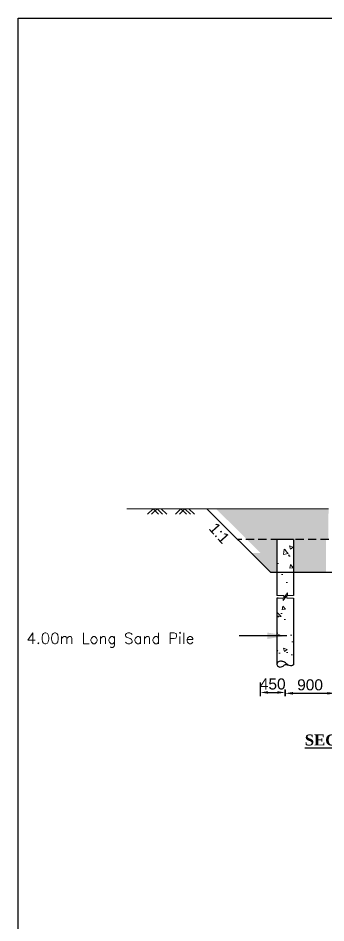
# Model space of a CAD drawing. Extents: x -358915 to 1258323, y -1667244 to -305611.
# Drawn here: x 1020635 to 1026205, y -1494016 to -1477621 of the extents above; entities that cross this region are included whole.
import ezdxf

# ---------------------------------------------------------------- set-up
doc = ezdxf.new("R2010")
doc.units = 0
doc.header["$LTSCALE"] = 300
doc.header["$MEASUREMENT"] = 0
doc.linetypes.add('DASHED', pattern=[0.75, 0.5, -0.25])
doc.layers.get('DEFPOINTS').update_dxf_attribs({"linetype": 'CONTINUOUS'})
doc.layers.add('Dim', color=7, linetype='CONTINUOUS', lineweight=9)
doc.layers.add('HATCH', color=252, linetype='CONTINUOUS', lineweight=5)
for name, color, linetype in [('LINE', 7, 'CONTINUOUS'), ('P1', 7, 'CONTINUOUS'), ('TEXT', 10, 'CONTINUOUS'), ('TXT', 7, 'CONTINUOUS')]:
    doc.layers.add(name, color=color, linetype=linetype)
doc.styles.add('Arial', font='arial.ttf')
doc.dimstyles.new('3', dxfattribs={"dimtxt": 225, "dimasz": 350, "dimexe": 100, "dimexo": 25, "dimgap": 9, "dimtad": 0, "dimdec": 0, "dimzin": 0, "dimdsep": 46, "dimtxsty": 'Standard', "dimcen": 0, "dimclrd": 5, "dimclre": 6, "dimclrt": 256, "dimadec": 0, "dimazin": 0, "dimtfac": 1, "dimtdec": 0, "dimtofl": 0, "dimtmove": 2, "dimatfit": 3, "dimfxl": 1, "dimtolj": 1, "dimtzin": 0, "dimarcsym": 0})
doc.dimstyles.new('dim_70', dxfattribs={"dimtxt": 140, "dimasz": 140, "dimexe": 70, "dimexo": 40, "dimgap": 50, "dimtad": 1, "dimdec": 0, "dimzin": 0, "dimdsep": 46, "dimtxsty": 'Arial', "dimcen": 0.09, "dimclrd": 5, "dimclre": 5, "dimclrt": 7, "dimadec": 0, "dimazin": 0, "dimtfac": 1, "dimtdec": 0, "dimtmove": 0, "dimatfit": 3, "dimfxl": 1, "dimtolj": 1, "dimtzin": 0, "dimarcsym": 0})

# ---------------------------------------------------------------- blocks, each defined once
blk = doc.blocks.new('*D1529')
at = {"layer": 'DEFPOINTS', "color": 0, "ltscale": 50, "transparency": 16777216}
for p in [(1025018, -1489618), (1025469, -1489755), (1025469, -1489840)]:
    blk.add_point(p, dxfattribs=at)
at = {"layer": 'HATCH', "color": 5, "lineweight": -2, "ltscale": 50, "transparency": 16777216}
for p, q in [((1025018, -1489658), (1025018, -1489910)), ((1025469, -1489795), (1025469, -1489910)), ((1025158, -1489840), (1025329, -1489840))]:
    blk.add_line(p, q, dxfattribs=at)
at = {"layer": 'HATCH', "color": 5, "ltscale": 50, "transparency": 16777216}
for points in [[(1025158, -1489817), (1025158, -1489863), (1025018, -1489840)], [(1025329, -1489817), (1025329, -1489863), (1025469, -1489840)]]:
    blk.add_solid(points, dxfattribs=at)
at = {"layer": 'HATCH', "color": 7, "ltscale": 50, "transparency": 16777216, "insert": (1025243, -1489688), "char_height": 200, "attachment_point": 5, "style": 'Arial'}
blk.add_mtext('\\A1;450', dxfattribs=at)
blk = doc.blocks.new('RT')
at = {"layer": 'Dim', "ltscale": 50}
h = blk.add_hatch(dxfattribs=at)
h.set_pattern_fill('AR-CONC', color=8, scale=100, style=0)
h.set_pattern_definition([(50, (-3013919.5, 641592.65), (717.26018, -62.75213), [75, -825]), (355, (-3013919.5, 641592.65), (-138.75133, 752.19213), [60, -660]), (100.4514, (-3013859.75, 641587.4), (578.50938, 689.43954), [63.74019, -701.14211]), (46.1842, (-3013919.5, 641792.65), (1067.24105, -165.51901), [112.5, -1237.5]), (96.6356, (-3013830.6, 641778.9), (934.6627, 974.11787), [95.6103, -1051.713]), (351.1842, (-3013919.5, 641792.7), (934.66195, 974.1186), [90, -990]), (21, (-3013819.5, 641742.65), (596.90705, -402.61889), [75, -825]), (326, (-3013819.5, 641742.65), (243.31533, 725.15005), [60, -660]), (71.4514, (-3013769.8, 641709.1), (840.22263, 322.5305), [63.74019, -701.14211]), (37.5, (-3013919.52, 641592.65), (12.159855, 332.893854), [0, -652, 0, -670, 0, -662.5]), (7.5, (-3013919.52, 641592.65), (263.069537, 394.41171), [0, -382, 0, -637, 0, -252.5]), (327.5, (-3014142.52, 641592.65), (533.822436, -22.554872), [0, -250, 0, -780, 0, -1035]), (317.5, (-3014242.52, 641592.65), (583.18617, 100.10498), [0, -325, 0, -518, 0, -735])])
h.paths.add_polyline_path([(150, -2269), (138, -2291), (119, -2305), (97, -2311), (74, -2310), (52, -2302), (33, -2290), (15, -2276), (-6, -2267), (-29, -2266), (-52, -2273), (-64, -2281), (-86, -2289), (-109, -2290), (-130, -2283), (-150, -2271), (-150, 0), (150, 0)])
for points in [[(-150, -1014), (-44, -1014), (-44, -966), (22, -1055), (22, -1014), (150, -1014)], [(-150, -1063), (-29, -1063), (-29, -1015), (38, -1103), (38, -1063), (150, -1063)]]:
    blk.add_lwpolyline(points, dxfattribs=at)
at = {"layer": 'P1', "ltscale": 50}
for points in [[(-150, 0), (-150, -1014)], [(-150, 0), (150, 0)], [(150, 0), (150, -1014)], [(-150, -1063), (-150, -2271)], [(150, -1063), (150, -2253)]]:
    blk.add_lwpolyline(points, dxfattribs=at)
blk.add_spline([(-150, -2271), (-115, -2289), (-72, -2284), (-23, -2252), (15, -2223), (67, -2207), (106, -2210), (132, -2224), (144, -2239), (150, -2253), (150, -2266), (123, -2303), (73, -2309), (38, -2293), (10, -2273), (-18, -2265), (-51, -2273)], degree=3, dxfattribs=at)
blk = doc.blocks.new('PILE.5')
at = {"layer": 'HATCH', "color": 5}
blk.add_blockref('RT', (0, 0), dxfattribs=at)
blk = doc.blocks.new('*D1579')
at = {"layer": 'DEFPOINTS', "color": 0, "ltscale": 50, "transparency": 16777216}
for p in [(1025469, -1489950), (1026369, -1489855), (1026369, -1489950)]:
    blk.add_point(p, dxfattribs=at)
at = {"layer": 'HATCH', "color": 5, "lineweight": -2, "ltscale": 50, "transparency": 16777216}
for p, q in [((1025469, -1489910), (1025469, -1489785)), ((1026369, -1489910), (1026369, -1489785)), ((1025609, -1489855), (1026229, -1489855))]:
    blk.add_line(p, q, dxfattribs=at)
at = {"layer": 'HATCH', "color": 5, "ltscale": 50, "transparency": 16777216}
for points in [[(1025609, -1489832), (1025609, -1489879), (1025469, -1489855)], [(1026229, -1489832), (1026229, -1489879), (1026369, -1489855)]]:
    blk.add_solid(points, dxfattribs=at)
at = {"layer": 'HATCH', "color": 7, "ltscale": 50, "transparency": 16777216, "insert": (1025919, -1489703), "char_height": 200, "attachment_point": 5, "style": 'Arial'}
blk.add_mtext('\\A1;900', dxfattribs=at)

msp = doc.modelspace()

# ---------------------------------------------------------------- hatches: boundary and pattern name
at = {"layer": 'LINE', "lineweight": 9, "ltscale": 50}
h = msp.add_hatch(dxfattribs=at)
h.set_pattern_fill('AR-SAND', color=0, scale=80, style=0)
h.set_pattern_definition([(37.5, (-4866.36, -13804.19), (-5.039469, 154.1459015), [0, -121.6, 0, -136, 0, -130]), (7.5, (-4866.36, -13804.19), (141.582136, 225.771685), [0, -65.6, 0, -109.6, 0, -42]), (327.5, (-4964.76, -13804.19), (249.131349, 0.452724), [0, -40, 0, -144, 0, -188]), (317.5, (-4964.76, -13804.19), (240.490128, 70.214045), [0, -20, 0, -94.4, 0, -108])])
h.paths.add_polyline_path([(1026253.1, -1486512.3), (1024218.6, -1486512.3), (1024775.4, -1487069.1), (1026249.6, -1487069.1)])
h.paths.add_polyline_path([(1032099.3, -1486924), (1032160.1, -1486924), (1032160.1, -1486512.3), (1031256.6, -1486512.3), (1031256.6, -1486803.2), (1031106.6, -1486803.2), (1027649.4, -1486803.2), (1027411, -1487069.1), (1032160.1, -1487069.1)])
h.paths.add_polyline_path([(1025318.6, -1487069.1), (1024775.4, -1487069.1), (1025018.6, -1487312.3), (1025318.6, -1487312.3)])
h.paths.add_polyline_path([(1031510.9, -1486729.8), (1031510.9, -1486498), (1031693, -1486498), (1031693, -1486729.8)], flags=9)
h.paths.add_polyline_path([(1027584.2, -1487151.6), (1027781, -1486934.2), (1027647, -1486812.9), (1027450.2, -1487030.3)], flags=9)
h.paths.add_polyline_path([(1032435.7, -1487069.1), (1032992.5, -1486512.3), (1032160.1, -1486512.3), (1032160.1, -1486924), (1032220.9, -1486924), (1032160.1, -1487069.1)])
h = msp.add_hatch(dxfattribs=at)
h.set_pattern_fill('AR-SAND', color=0, scale=80, style=0)
h.set_pattern_definition([(37.5, (-6869.53, -9177.6), (-5.039469, 154.1459015), [0, -121.6, 0, -136, 0, -130]), (7.5, (-6869.53, -9177.6), (141.582136, 225.771685), [0, -65.6, 0, -109.6, 0, -42]), (327.5, (-6967.93, -9177.6), (249.131349, 0.452724), [0, -40, 0, -144, 0, -188]), (317.5, (-6967.93, -9177.6), (240.490128, 70.214045), [0, -20, 0, -94.4, 0, -108])])
h.paths.add_polyline_path([(1032329.5, -1487312.3), (1031890.1, -1487312.3), (1031890.1, -1487669.1), (1031972.7, -1487669.1)])
h.paths.add_polyline_path([(1031590.1, -1487312.3), (1030990.1, -1487312.3), (1030990.1, -1487669.1), (1031590.1, -1487669.1)])
h.paths.add_polyline_path([(1030690.1, -1487312.3), (1030107.6, -1487312.3), (1030107.6, -1487669.1), (1030690.1, -1487669.1)])
h.paths.add_polyline_path([(1029807.6, -1487312.3), (1029218.6, -1487312.3), (1029190.1, -1487312.3), (1029190.1, -1487669.1), (1029807.6, -1487669.1)])
h.paths.add_polyline_path([(1028890.1, -1487312.3), (1028323.5, -1487312.3), (1028323.5, -1487669.1), (1028890.1, -1487669.1)])
h.paths.add_polyline_path([(1028023.5, -1487312.3), (1027390.1, -1487312.3), (1027390.1, -1487669.1), (1028023.5, -1487669.1)])
h.paths.add_polyline_path([(1027090.1, -1487312.3), (1026859.4, -1487312.3), (1026859.4, -1487377.2), (1026806.2, -1487377.2), (1026806.2, -1487404.1), (1026778.1, -1487348.7), (1026778.1, -1487377.2), (1026739.4, -1487377.2), (1026739.4, -1487312.3), (1026507.6, -1487312.3), (1026507.6, -1487669.1), (1027090.1, -1487669.1)])
h.paths.add_polyline_path([(1026207.6, -1487312.3), (1025618.6, -1487312.3), (1025618.6, -1487669.1), (1026207.6, -1487669.1)])
h.paths.add_polyline_path([(1025318.6, -1487312.3), (1024850.6, -1487312.3), (1025207.3, -1487669.1), (1025318.6, -1487669.1)])
h.paths.add_polyline_path([(1026207.6, -1487312.3), (1026207.6, -1487069.1), (1025618.6, -1487069.1), (1025618.6, -1487312.3)])
h.paths.add_polyline_path([(1028023.5, -1487312.3), (1028023.5, -1487069.1), (1027411, -1487069.1), (1027390.1, -1487092.5), (1027390.1, -1487312.3)])
h.paths.add_polyline_path([(1028890.1, -1487312.3), (1028890.1, -1487069.1), (1028323.5, -1487069.1), (1028323.5, -1487312.3)])
h.paths.add_polyline_path([(1029807.6, -1487312.3), (1029807.6, -1487069.1), (1029190.1, -1487069.1), (1029190.1, -1487312.3), (1029218.6, -1487312.3)])
h.paths.add_polyline_path([(1030690.1, -1487312.3), (1030690.1, -1487069.1), (1030107.6, -1487069.1), (1030107.6, -1487312.3)])
h.paths.add_polyline_path([(1031590.1, -1487312.3), (1031590.1, -1487069.1), (1030990.1, -1487069.1), (1030990.1, -1487312.3)])
h.paths.add_polyline_path([(1032192.5, -1487312.3), (1032435.7, -1487069.1), (1031890.1, -1487069.1), (1031890.1, -1487312.3)])
h.paths.add_polyline_path([(1027584.2, -1487151.6), (1027781, -1486934.2), (1027647, -1486812.9), (1027450.2, -1487030.3)], flags=9)

# ---------------------------------------------------------------- linework, layer by layer
at = {"layer": 'HATCH', "color": 8, "lineweight": 15}
for points in [[(1023077.5, -1486512.3), (1022977.7, -1486612.2)], [(1023151.1, -1486512.3), (1023051.2, -1486612.2)], [(1023077.5, -1486512.3), (1023177.4, -1486612.2)], [(1023151.1, -1486512.3), (1023250.9, -1486612.2)], [(1023224.6, -1486512.3), (1023324.5, -1486612.2)], [(1023580.4, -1486512.3), (1023480.6, -1486612.2)], [(1023653.9, -1486512.3), (1023554.1, -1486612.2)], [(1023580.4, -1486512.3), (1023680.3, -1486612.2)], [(1023653.9, -1486512.3), (1023753.8, -1486612.2)], [(1023727.5, -1486512.3), (1023827.3, -1486612.2)]]:
    msp.add_lwpolyline(points, dxfattribs=at)
at = {"layer": 'LINE', "color": 0, "lineweight": 9, "ltscale": 50}
msp.add_line((1026253.1, -1486512.3), (1022601.2, -1486512.3), dxfattribs=at)
at = {"layer": 'LINE', "linetype": 'DASHED'}
msp.add_line((1036157, -1487069.1), (1024607.3, -1487069.1), dxfattribs=at)
at = {"layer": 'LINE'}
msp.add_line((1031972.7, -1487669.1), (1025207.3, -1487669.1), dxfattribs=at)
msp.add_lwpolyline([(1078435.6, -1518494.1), (1020634.8, -1518494.1), (1020634.8, -1477620.6), (1078435.6, -1477620.6)], close=True, dxfattribs=at)
msp.add_lwpolyline([(1024050.6, -1486512.3), (1025207.3, -1487669.1)], dxfattribs=at)

# ---------------------------------------------------------------- block references
at = {"layer": 'HATCH', "color": 5, "xscale": -1}
msp.add_blockref('PILE.5', (1025468.6, -1487069.1), dxfattribs=at)

# ---------------------------------------------------------------- texts
at = {"layer": 'TEXT', "ltscale": 500, "style": 'Arial'}
msp.add_text('1:1', height=200, rotation=311.85987, dxfattribs=at).set_placement((1024073.4, -1486875.4))
at = {"layer": 'TEXT', "color": 7, "insert": (1020786.8, -1488892.6), "char_height": 200, "width": 4263.335, "attachment_point": 4, "style": 'Arial'}
msp.add_mtext('{\\Fromant|c0;\\C256;4.00m Long Sand Pile}', dxfattribs=at)
at = {"layer": 'TXT', "color": 6, "ltscale": 50, "insert": (1029352.6, -1490167.8), "char_height": 260, "width": 10184.473, "attachment_point": 2}
msp.add_mtext('{\\fTimes New Roman|b1|i0|c0|p18;\\L(SECTION R1-R1)\\P\\H0.7692x;SECTION OF COUNTRY SIDE RETAINING WALL\\fArial|b0|i0|c0|p34;\\l\\C0; }', dxfattribs=at)

# ---------------------------------------------------------------- dimensions: what is measured, and where the dimension line sits
at = {"layer": 'HATCH', "color": 5, "ltscale": 50}
dim = msp.add_linear_dim(base=(1025468.6, -1489840.1), p1=(1025018.3, -1489618), p2=(1025468.6, -1489754.9), dimstyle='dim_70', override={"dimtxt": 200}, dxfattribs=at)
dim.commit()
dim.dimension.update_dxf_attribs({"geometry": '*D1529', "text_midpoint": (1025243.5, -1489840.1), "dimtype": 160})
dim = msp.add_linear_dim(base=(1026368.6, -1489855.3), p1=(1025468.6, -1489950.4), p2=(1026368.6, -1489950.4), dimstyle='dim_70', override={"dimtxt": 200}, dxfattribs=at)
dim.commit()
dim.dimension.update_dxf_attribs({"geometry": '*D1579', "text_midpoint": (1025918.6, -1489703.2)})

# ---------------------------------------------------------------- leaders
at = {"layer": 'LINE'}
msp.add_leader([(1025497.8, -1488813), (1024633.8, -1488813)], dimstyle='3', override={"dimgap": 9, "dimtad": 0, "dimfxl": 700}, dxfattribs=at)

doc.saveas('drawing.dxf')
